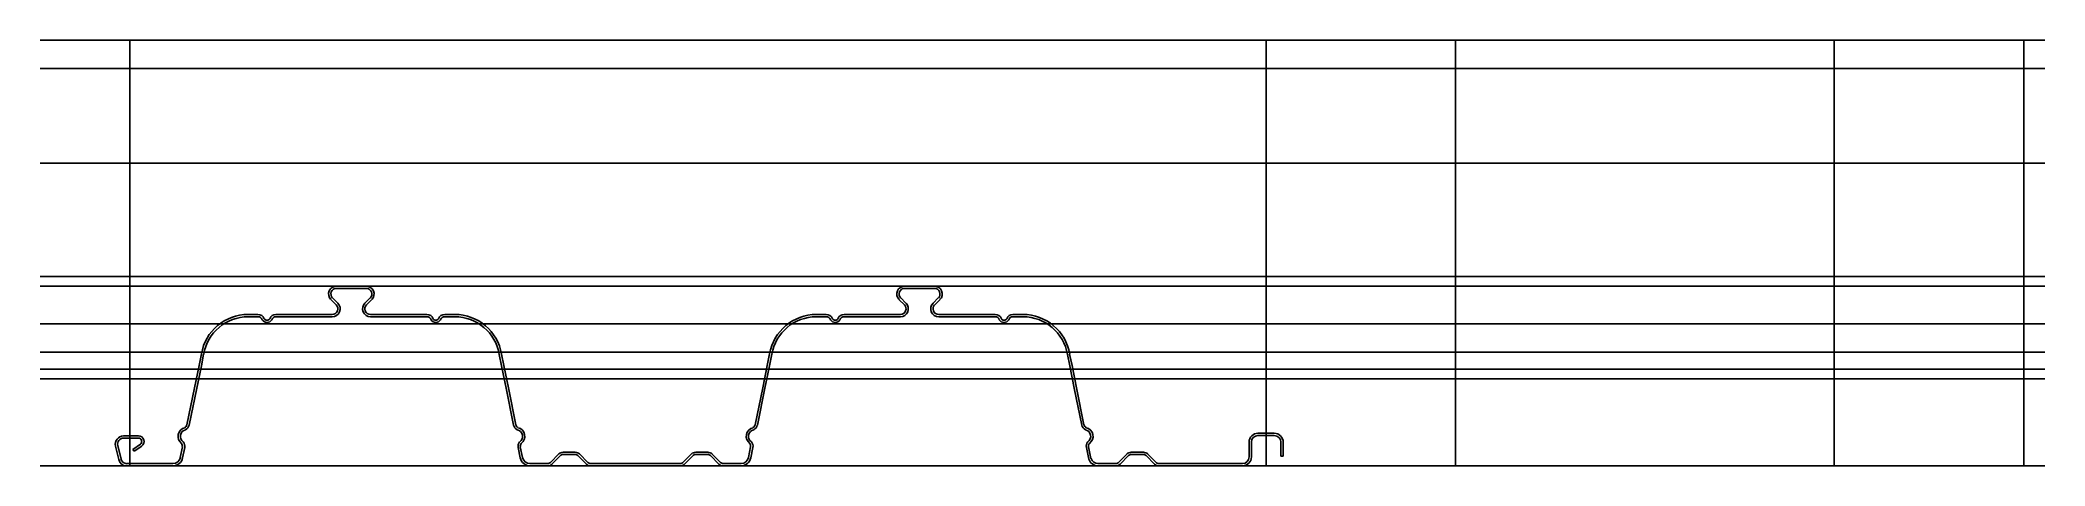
# Model space of a CAD drawing. Extents: x -47 to 1011, y 0 to 225.
import ezdxf

# ---------------------------------------------------------------- set-up
doc = ezdxf.new("R2010")
doc.units = 0
doc.layers.get('0').update_dxf_attribs({"linetype": 'CONTINUOUS'})

msp = doc.modelspace()

# ---------------------------------------------------------------- linework, layer by layer
at = {"linetype": 'CONTINUOUS'}
for p, q in [((-47.3, 225), (1011.2, 225)), ((0, -0.1), (0, 225)), ((600, -0.1), (600, 225)), ((700, -0.1), (700, 225)), ((900, -0.1), (900, 225)), ((1000, -0.1), (1000, 225)), ((-47.3, 210), (1011.2, 210)), ((-47.3, 160), (1011.2, 160)), ((-47.3, 100), (1011.2, 100)), ((-47.3, 95), (1011.2, 95)), ((106.3, 87.8), (109, 85.1)), ((109.8, 86), (107.1, 88.7)), ((107.1, 88.7), (109.8, 86)), ((110.5, 95), (109.2, 95)), ((109.2, 93.8), (110.5, 93.8)), ((110.5, 93.8), (109.2, 93.8)), ((110.4, 93.8), (123.7, 93.8)), ((123.6, 95), (110.5, 95)), ((123.7, 93.8), (110.5, 93.8)), ((124.8, 95), (123.6, 95)), ((123.7, 93.8), (124.8, 93.8)), ((124.8, 93.8), (123.7, 93.8)), ((126.9, 88.7), (124.2, 86)), ((124.2, 86), (126.9, 88.7)), ((125, 85.1), (127.7, 87.8)), ((406.3, 87.8), (409, 85.1)), ((409.8, 86), (407.1, 88.7)), ((407.1, 88.7), (409.8, 86)), ((410.4, 95), (409.2, 95)), ((409.2, 93.8), (410.4, 93.8)), ((410.4, 93.8), (409.2, 93.8)), ((423.6, 95), (410.4, 95)), ((410.4, 93.8), (423.7, 93.8)), ((423.7, 93.8), (410.4, 93.8)), ((424.8, 95), (423.6, 95)), ((423.6, 93.8), (424.8, 93.8)), ((424.8, 93.8), (423.7, 93.8)), ((426.9, 88.7), (424.2, 86)), ((424.2, 86), (426.9, 88.7)), ((425, 85.1), (427.7, 87.8)), ((-47.3, 75), (1011.2, 75)), ((67.7, 80), (62.5, 80)), ((62.5, 78.8), (67.7, 78.8)), ((67.7, 78.8), (62.5, 78.8)), ((105.7, 80), (77.2, 80)), ((77.2, 78.8), (105.7, 78.8)), ((105.7, 78.8), (77.2, 78.8)), ((106.9, 80), (105.7, 80)), ((105.7, 78.8), (106.9, 78.8)), ((106.9, 78.8), (105.7, 78.8)), ((128.3, 80), (127.1, 80)), ((127.1, 78.8), (128.3, 78.8)), ((128.3, 78.8), (127.1, 78.8)), ((156.8, 80), (128.3, 80)), ((128.3, 78.8), (156.8, 78.8)), ((156.8, 78.8), (128.3, 78.8)), ((171.6, 80), (166.3, 80)), ((166.3, 78.8), (171.6, 78.8)), ((171.6, 78.8), (166.3, 78.8)), ((367.7, 80), (362.5, 80)), ((362.5, 78.8), (367.7, 78.8)), ((367.7, 78.8), (362.5, 78.8)), ((405.6, 80), (377.2, 80)), ((377.2, 78.8), (405.6, 78.8)), ((405.6, 78.8), (377.2, 78.8)), ((406.9, 80), (405.6, 80)), ((405.6, 78.8), (406.9, 78.8)), ((406.9, 78.8), (405.6, 78.8)), ((428.4, 80), (427.1, 80)), ((427.1, 78.8), (456.9, 78.8)), ((456.9, 78.8), (427.1, 78.8)), ((456.9, 80), (428.4, 80)), ((471.6, 80), (466.3, 80)), ((466.3, 78.8), (471.6, 78.8)), ((471.6, 78.8), (466.3, 78.8)), ((-47.3, 60), (1011.2, 60)), ((36.6, 53.1), (34.2, 41.3)), ((37.8, 59.2), (36.6, 53.1)), ((37.8, 52.9), (39, 59)), ((39, 59), (37.8, 52.9)), ((195.1, 58.9), (196.3, 52.9)), ((196.3, 52.9), (195.1, 58.9)), ((197.5, 53.1), (196.2, 59.1)), ((199.9, 41.3), (197.5, 53.1)), ((336.6, 53.1), (334.2, 41.3)), ((337.8, 59.2), (336.6, 53.1)), ((337.8, 52.9), (339, 59)), ((339, 59), (337.8, 52.9)), ((495.1, 58.9), (496.3, 52.9)), ((496.3, 52.9), (495.1, 58.9)), ((497.5, 53.1), (496.2, 59.1)), ((499.9, 41.3), (497.5, 53.1)), ((-47.3, 51), (1011.2, 51)), ((-47.3, 46), (1011.2, 46)), ((35.4, 41.1), (37.8, 52.9)), ((37.8, 52.9), (35.4, 41.1)), ((196.3, 52.9), (198.7, 41.1)), ((198.7, 41.1), (196.3, 52.9)), ((335.4, 41.1), (337.8, 52.9)), ((337.8, 52.9), (335.4, 41.1)), ((496.3, 52.9), (498.7, 41.1)), ((498.7, 41.1), (496.3, 52.9)), ((34.2, 41.3), (30.2, 21.7)), ((31.4, 21.5), (35.4, 41.1)), ((35.4, 41.1), (31.4, 21.5)), ((198.7, 41.1), (202.7, 21.5)), ((202.7, 21.5), (198.7, 41.1)), ((203.8, 21.7), (199.9, 41.3)), ((334.2, 41.3), (330.2, 21.7)), ((331.4, 21.5), (335.4, 41.1)), ((335.4, 41.1), (331.4, 21.5)), ((498.7, 41.1), (502.7, 21.5)), ((502.7, 21.5), (498.7, 41.1)), ((503.8, 21.7), (499.9, 41.3)), ((-4.6, 3.6), (-6.3, 10.7)), ((4.6, 15.8), (-3.3, 15.8)), ((-3.3, 14.6), (4.6, 14.6)), ((5.6, 11.4), (1.7, 8.7)), ((591, 12.5), (591, 4.7)), ((592.2, 4.7), (592.2, 12.5)), ((592.2, 12.5), (592.2, 4.7)), ((604.3, 17.2), (595.7, 17.2)), ((595.7, 16), (604.3, 16)), ((600, 16), (595.7, 16)), ((600, 0), (600, 16)), ((607.8, 12.5), (607.8, 5.2)), ((609, 5.2), (609, 12.5)), ((-47.3, 0), (1011.2, 0)), ((-7.5, 10.4), (-5.8, 3.3)), ((22.8, 1.2), (-1.6, 1.2)), ((-1.6, 0), (22.8, 0)), ((1.7, 8.7), (2.4, 7.7)), ((2.4, 7.7), (6.3, 10.4)), ((22.8, 0), (211.3, 0)), ((27.8, 10), (26.7, 4.4)), ((27.9, 4.2), (29, 9.7)), ((29, 9.7), (27.9, 4.2)), ((205.1, 9.7), (206.2, 4.2)), ((206.2, 4.2), (205.1, 9.7)), ((207.4, 4.4), (206.2, 10)), ((220.7, 1.2), (211.3, 1.2)), ((211.3, 0), (220.7, 0)), ((220.7, 0), (243.3, 0)), ((226.6, 6.3), (222.1, 1.8)), ((222.9, 0.9), (227.4, 5.4)), ((227.4, 5.4), (222.9, 0.9)), ((235.2, 7.2), (228.8, 7.2)), ((228.8, 6), (235.2, 6)), ((235.2, 6), (228.8, 6)), ((236.6, 5.4), (241.1, 0.9)), ((241.1, 0.9), (236.6, 5.4)), ((241.9, 1.8), (237.4, 6.3)), ((290.7, 1.2), (243.3, 1.2)), ((243.3, 0), (290.7, 0)), ((290.7, 0), (313.3, 0)), ((296.6, 6.3), (292.1, 1.8)), ((292.9, 0.9), (297.4, 5.4)), ((297.4, 5.4), (292.9, 0.9)), ((305.2, 7.2), (298.8, 7.2)), ((298.8, 6), (305.2, 6)), ((305.2, 6), (298.8, 6)), ((306.6, 5.4), (311.1, 0.9)), ((311.1, 0.9), (306.6, 5.4)), ((311.9, 1.8), (307.4, 6.3)), ((317.3, 1.2), (313.3, 1.2)), ((313.3, 0), (317.3, 0)), ((322.8, 1.2), (317.3, 1.2)), ((317.3, 0), (322.8, 0)), ((322.8, 0), (511.2, 0)), ((327.8, 10), (326.7, 4.4)), ((327.9, 4.2), (329, 9.7)), ((329, 9.7), (327.9, 4.2)), ((505.1, 9.7), (506.3, 3.6)), ((506.3, 3.6), (505.1, 9.7)), ((507.5, 3.9), (506.2, 10)), ((520.7, 1.2), (511.2, 1.2)), ((511.2, 0), (520.7, 0)), ((520.7, 0), (543.3, 0)), ((526.6, 6.3), (522.1, 1.8)), ((522.9, 0.9), (527.4, 5.4)), ((527.4, 5.4), (522.9, 0.9)), ((535.2, 7.2), (528.8, 7.2)), ((528.8, 6), (535.2, 6)), ((535.2, 6), (528.8, 6)), ((536.6, 5.4), (541.1, 0.9)), ((541.1, 0.9), (536.6, 5.4)), ((541.9, 1.8), (537.4, 6.3)), ((587.5, 1.2), (543.3, 1.2)), ((543.3, 0), (587.5, 0)), ((587.6, 0), (600, 0)), ((607.8, 5.2), (609, 5.2))]:
    msp.add_line(p, q, dxfattribs=at)
for centre, radius, start, end in [((109.2, 90.8), 4.2, 89.9959, 225.0029), ((109.2, 90.8), 3, 90.0504, 224.9644), ((109.2, 90.8), 3, 90.0504, 224.9644), ((106.9, 83), 4.2, 269.9959, 45.0029), ((106.9, 83), 4.2, 269.9959, 45.0029), ((106.9, 83), 3, 270.0504, 44.9644), ((127.1, 83), 4.2, 134.9971, 270.0041), ((127.1, 83), 4.2, 134.9971, 270.0041), ((127.1, 83), 3, 135.0356, 269.9496), ((124.8, 90.8), 4.2, 314.9971, 90.0041), ((124.8, 90.8), 3, 315.0356, 89.9496), ((124.8, 90.8), 3, 315.0356, 89.9496), ((409.2, 90.8), 4.2, 89.9959, 225.0029), ((409.2, 90.8), 3, 90.0504, 224.9644), ((409.2, 90.8), 3, 90.0504, 224.9644), ((406.9, 83), 4.2, 269.9959, 45.0029), ((406.9, 83), 4.2, 269.9959, 45.0029), ((406.9, 83), 3, 270.0504, 44.9644), ((427.1, 83), 4.2, 134.9971, 270.0041), ((427.1, 83), 4.2, 134.9971, 270.0041), ((427.1, 83), 3, 135.0356, 269.9496), ((424.8, 90.8), 4.2, 314.9971, 90.0041), ((424.8, 90.8), 3, 315.0356, 89.9496), ((424.8, 90.8), 3, 315.0356, 89.9496), ((62.5, 55), 25, 89.9995, 170.3982), ((62.5, 55), 23.8, 90.0198, 170.4222), ((62.5, 55), 23.8, 90.0198, 170.4222), ((67.7, 76.5), 3.51, 20.3393, 89.9811), ((67.7, 76.5), 2.31, 16.8605, 89.9826), ((67.7, 76.5), 2.31, 16.8605, 89.9826), ((72.5, 78.8), 3, 213.0355, 326.9645), ((72.5, 78.8), 3, 213.0355, 326.9645), ((72.5, 78.8), 1.8, 217.3972, 322.6028), ((77.2, 76.5), 3.51, 89.8557, 159.6609), ((77.2, 76.5), 2.31, 90.0174, 163.1395), ((77.2, 76.5), 2.31, 90.0174, 163.1395), ((156.9, 76.5), 3.51, 20.3391, 90.1443), ((156.9, 76.5), 2.31, 16.8601, 90.2305), ((156.9, 76.5), 2.31, 16.8601, 90.2305), ((161.6, 78.8), 3, 213.2102, 326.7898), ((161.6, 78.8), 3, 213.2102, 326.7898), ((161.6, 78.8), 1.8, 217.3972, 322.6028), ((166.3, 76.5), 3.51, 90.0189, 159.6607), ((166.3, 76.5), 2.31, 90.0174, 163.1395), ((166.3, 76.5), 2.31, 90.0174, 163.1395), ((171.6, 55), 25, 9.3927, 89.9889), ((171.6, 55), 23.8, 9.3581, 89.9922), ((171.6, 55), 23.8, 9.3581, 89.9922), ((362.5, 55), 25, 89.9995, 170.3982), ((362.5, 55), 23.8, 90.0198, 170.4222), ((362.5, 55), 23.8, 90.0198, 170.4222), ((367.7, 76.5), 3.51, 20.3393, 89.9811), ((367.7, 76.5), 2.31, 16.8605, 89.9826), ((367.7, 76.5), 2.31, 16.8605, 89.9826), ((372.5, 78.8), 3, 213.0355, 326.9645), ((372.5, 78.8), 3, 213.0355, 326.9645), ((372.5, 78.8), 1.8, 217.3972, 322.6028), ((377.2, 76.5), 3.51, 89.8557, 159.6609), ((377.2, 76.5), 2.31, 90.0174, 163.1395), ((377.2, 76.5), 2.31, 90.0174, 163.1395), ((456.9, 76.5), 3.51, 20.3391, 90.1443), ((456.9, 76.5), 2.31, 16.8601, 90.2305), ((456.9, 76.5), 2.31, 16.8601, 90.2305), ((461.6, 78.8), 3, 213.2102, 326.7898), ((461.6, 78.8), 3, 213.2102, 326.7898), ((461.6, 78.8), 1.8, 217.3972, 322.6028), ((466.3, 76.5), 3.51, 90.0189, 159.6607), ((466.3, 76.5), 2.31, 90.0174, 163.1395), ((466.3, 76.5), 2.31, 90.0174, 163.1395), ((471.6, 55), 25, 9.3927, 89.9889), ((471.6, 55), 23.8, 9.3581, 89.9922), ((471.6, 55), 23.8, 9.3581, 89.9922), ((27.9, 22.2), 2.3, 299.0052, 348.6784), ((27.9, 22.2), 3.5, 295.9161, 348.4961), ((27.9, 22.2), 3.5, 295.9161, 348.4961), ((206.1, 22.2), 3.5, 191.5039, 244.0839), ((206.1, 22.2), 3.5, 191.5039, 244.0839), ((206.1, 22.2), 2.3, 191.3216, 240.9948), ((327.9, 22.2), 2.3, 299.0052, 348.6784), ((327.9, 22.2), 3.5, 295.9161, 348.4961), ((327.9, 22.2), 3.5, 295.9161, 348.4961), ((506.1, 22.2), 3.5, 191.5039, 244.0839), ((506.1, 22.2), 3.5, 191.5039, 244.0839), ((506.1, 22.2), 2.3, 191.3216, 240.9948), ((-3.2, 11.4), 4.44, 91.4076, 192.2404), ((-3.3, 11.5), 3.15, 90.0336, 193.587), ((4.6, 12.9), 2.95, 304.8803, 90.2525), ((4.6, 12.9), 1.75, 304.6241, 90.513), ((30.2, 15.6), 4.7, 103.8441, 233.0597), ((30.2, 15.6), 3.5, 101.6379, 235.4281), ((30.2, 15.6), 3.5, 101.6379, 235.4281), ((25.5, 10.4), 2.3, 348.3544, 37.9907), ((25.6, 10.4), 3.5, 348.4459, 41.06), ((25.6, 10.4), 3.5, 348.4459, 41.06), ((203.9, 15.6), 3.5, 304.5719, 78.3621), ((203.9, 15.6), 3.5, 304.5719, 78.3621), ((203.9, 15.6), 4.7, 306.9403, 76.1559), ((208.5, 10.4), 3.5, 138.94, 191.5541), ((208.5, 10.4), 3.5, 138.94, 191.5541), ((208.5, 10.4), 2.3, 141.6891, 191.3886), ((330.2, 15.6), 4.7, 103.8441, 233.0597), ((330.2, 15.6), 3.5, 101.6379, 235.4281), ((330.2, 15.6), 3.5, 101.6379, 235.4281), ((325.5, 10.4), 2.3, 348.3544, 37.9907), ((325.6, 10.4), 3.5, 348.4459, 41.06), ((325.6, 10.4), 3.5, 348.4459, 41.06), ((503.9, 15.6), 3.5, 304.5719, 78.3621), ((503.9, 15.6), 3.5, 304.5719, 78.3621), ((503.9, 15.6), 4.7, 306.9403, 76.1559), ((508.5, 10.4), 3.5, 138.94, 191.5541), ((508.5, 10.4), 3.5, 138.94, 191.5541), ((508.5, 10.4), 2.3, 141.6891, 191.3886), ((595.7, 12.5), 4.7, 90, 180), ((595.7, 12.5), 3.5, 90, 180), ((595.7, 12.5), 3.5, 90, 180), ((604.3, 12.5), 4.7, 0, 90), ((604.3, 12.5), 3.5, 360, 90), ((-1.6, 4.3), 4.35, 193.5611, 270.0168), ((-1.6, 4.3), 3.15, 193.5869, 269.9664), ((22.8, 5.2), 4, 269.9883, 348.463), ((22.8, 5.2), 5.2, 269.9442, 348.4631), ((22.8, 5.2), 5.2, 269.9442, 348.4631), ((211.3, 5.2), 5.2, 191.5369, 270.0558), ((211.3, 5.2), 5.2, 191.5369, 270.0558), ((211.3, 5.2), 4, 191.537, 270.0117), ((220.7, 3.2), 2, 269.9546, 315.1705), ((220.7, 3.2), 3.2, 270.0982, 315.0695), ((220.7, 3.2), 3.2, 270.0982, 315.0695), ((228.8, 4), 3.2, 89.9191, 135.0695), ((228.8, 4), 2, 89.9546, 135.1705), ((228.8, 4), 2, 89.9546, 135.1705), ((235.2, 4), 3.2, 44.9305, 90.0809), ((235.2, 4), 2, 44.8295, 90.0454), ((235.2, 4), 2, 44.8295, 90.0454), ((243.3, 3.2), 3.2, 224.9305, 270.0809), ((243.3, 3.2), 3.2, 224.9305, 270.0809), ((243.3, 3.2), 2, 224.8295, 270.0454), ((290.7, 3.2), 2, 270.2416, 315.1712), ((290.7, 3.2), 3.2, 270.0982, 315.0695), ((290.7, 3.2), 3.2, 270.0982, 315.0695), ((298.8, 4), 3.2, 90.0982, 135.0695), ((298.8, 4), 2, 90.2416, 135.1712), ((298.8, 4), 2, 90.2416, 135.1712), ((305.2, 4), 3.2, 44.9305, 89.9018), ((305.2, 4), 2, 44.8288, 89.7584), ((305.2, 4), 2, 44.8288, 89.7584), ((313.3, 3.2), 3.2, 224.9305, 269.9018), ((313.3, 3.2), 3.2, 224.9305, 269.9018), ((313.3, 3.2), 2, 224.8288, 269.7584), ((322.8, 5.2), 4, 269.9883, 348.463), ((322.8, 5.2), 5.2, 269.9442, 348.4631), ((322.8, 5.2), 5.2, 269.9442, 348.4631), ((511.3, 5.2), 5.2, 198.384, 269.9492), ((511.3, 5.2), 5.2, 198.384, 269.9492), ((511.3, 5.2), 4, 199.4206, 269.9654), ((520.7, 3.2), 2, 270.2416, 315.1712), ((520.7, 3.2), 3.2, 270.0982, 315.0695), ((520.7, 3.2), 3.2, 270.0982, 315.0695), ((528.8, 4), 3.2, 90.0982, 135.0695), ((528.8, 4), 2, 90.2416, 135.1712), ((528.8, 4), 2, 90.2416, 135.1712), ((535.2, 4), 3.2, 44.9305, 89.9018), ((535.2, 4), 2, 44.8288, 89.7584), ((535.2, 4), 2, 44.8288, 89.7584), ((543.3, 3.2), 3.2, 224.9305, 269.9018), ((543.3, 3.2), 3.2, 224.9305, 269.9018), ((543.3, 3.2), 2, 224.8288, 269.7584), ((587.5, 4.7), 4.7, 270, 360), ((587.5, 4.7), 3.5, 270, 0), ((587.5, 4.7), 4.7, 271.3411, 0.0157)]:
    msp.add_arc(centre, radius, start, end, dxfattribs=at)

doc.saveas('drawing.dxf')
